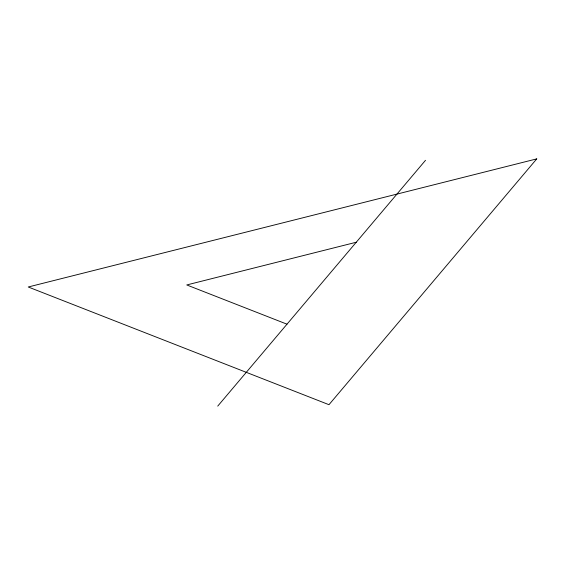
<?xml version="1.0" encoding="UTF-8"?>
<svg xmlns="http://www.w3.org/2000/svg" width="565" height="565" viewBox="0 0 565 565"><rect width="100%" height="100%" fill="white"/><g stroke="black" fill="none" stroke-linecap="round" stroke-linejoin="round"><path stroke-width="0.85" d="M217.73 406.122L425.509 160.305M356.254 242.244L186.754 284.951L286.992 324.183M536.75 158.878L328.971 404.695L28.25 286.992L536.75 158.878"/></g></svg>
